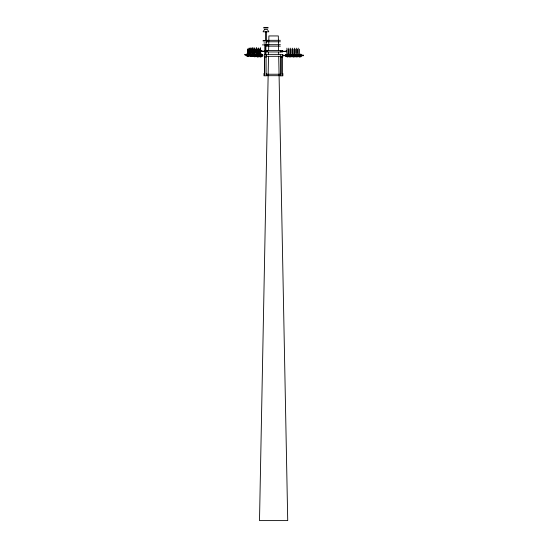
<?xml version="1.0" encoding="UTF-8"?>
<svg xmlns="http://www.w3.org/2000/svg" width="548" height="548" viewBox="0 0 548 548"><rect width="100%" height="100%" fill="white"/><g stroke="black" fill="none" stroke-linecap="round" stroke-linejoin="round"><path stroke-width="0.82" d="M260.793 50.902L261.012 51.848L261.019 50.279L260.882 51.183L264.41 51.485M282.515 55.663L282.515 55.177M282.528 75.09L282.535 55.17M282.562 55.656L282.61 55.273M247.155 55.745L247.169 56.471L247.237 55.752M247.367 55.553C247.34 57.965 247.641 51.711 247.422 54.101M247.662 55.519L247.669 56.006L247.717 55.526M247.97 54.012L247.874 55.691M248.861 55.184C249.196 48.368 248.682 61.424 248.881 54.595M251.511 55.917L251.525 56.643L251.594 55.923M251.724 55.725L251.738 56.458L251.82 53.745M252.018 55.697L252.025 56.184L252.073 55.697M252.231 55.506C252.217 57.115 252.416 52.944 252.265 54.54M253.484 55.56L253.477 56.239L253.519 55.567M253.758 54.786L253.765 54.115L253.724 54.786M254.416 56.033L254.423 56.759L254.498 56.04M254.553 54.588L254.573 49.943M254.669 55.41C255.005 48.601 254.491 61.657 254.69 54.821M255.019 54.492L254.916 56.163M255.21 54.848L255.217 54.17L255.176 54.841M255.909 55.656L255.93 55.067L255.875 56.821L255.985 55.369M256.005 54.642L255.991 53.91L255.923 54.636M256.389 55.677L256.382 56.355L256.423 55.684M257.361 55.718C257.663 48.902 257.039 61.945 257.416 55.129M257.841 55.738L257.834 56.41L257.875 55.738M258.122 54.286L258.06 55.841L258.074 54.766M258.772 56.204L258.779 56.93L258.855 56.211M259.026 55.588C259.362 48.772 258.848 61.835 259.046 54.999M259.821 55.225L259.827 54.553L259.779 55.033M259.971 55.622L259.964 56.3L260.005 55.622M260.033 55.04L260.04 54.362L259.999 55.033M260.944 55.663C261.28 48.847 260.766 61.903 260.964 55.074M261.245 55.595L261.273 55.341M257.17 50.032L257.211 48.943L257.279 50.553M259.053 50.067L259.088 48.984L259.129 50.752M264.458 51.649L264.485 50.601L266.91 50.649L266.876 51.697L264.458 51.649L264.485 50.601M265.314 51.512L266.725 51.539L266.753 50.8L265.342 50.765M268.513 56.458L259.505 520.6L287.721 520.6L278.713 56.458M268.547 54.745L268.595 52.183M268.63 50.471L268.91 35.942L278.316 35.942L278.596 50.471M266.218 55.533L266.212 55.245M250.779 51.471L250.95 47.806L251.059 50.217M257.094 51.382L257.122 50.313M258.334 50.019L258.409 54.026L258.471 47.957L258.43 52.218L258.389 51.245M258.999 50.354L259.046 53.026L259.136 51.656M266.157 55.506L266.061 55.252M248.628 55.074C248.58 59.383 248.785 50.772 248.724 55.081M250.176 55.143L250.155 53.875M252.984 55.245C252.929 59.561 253.142 50.943 253.08 55.252M253.697 55.081L253.703 55.67L253.717 54.595M253.758 55.081L253.772 54.601M255.149 55.136L255.142 56.108L255.217 54.17M255.21 55.143L255.204 54.553M256.101 55.17L256.087 56.629L256.169 55.177M256.375 55.869L256.45 55.095M259.745 55.999L259.827 54.553M259.971 55.841L259.992 54.841M260.053 54.848L260.012 55.814M244.792 54.868L246.456 54.882M253.539 54.684L253.491 55.855L253.553 54.3M253.758 54.574L253.765 54.115M256.656 54.608L256.649 54.355M257.896 54.855C257.8 55.526 257.82 56.917 257.909 54.471M260.026 54.738L260.04 54.362M261.444 55.766L261.485 54.793L262.793 54.848L262.752 55.814L261.444 55.766L261.499 54.793M249.08 51.204C248.895 53.916 249.052 47.477 249.1 50.553M251.025 51.82L250.888 53.875L250.936 49.615L250.977 50.587M252.909 51.855C252.32 60.294 252.971 40.388 252.861 50.628M254.724 51.313L254.471 54.581M255.375 51.581C255.101 56.081 255.313 45.436 255.402 50.512M256.67 51.93C256.08 60.369 256.731 40.463 256.622 50.704M257.259 51.615L257.17 52.992L257.211 48.943M259.026 50.608L259.088 48.984M260.43 52.005C259.841 60.444 260.492 40.538 260.382 50.779M246.285 54.985C246.093 57.718 246.401 52.944 246.244 54.492M256.402 55.382L256.409 54.896L256.389 55.896M256.649 55.197L256.642 55.684L256.67 54.225M259.759 56.026L259.807 55.519M250.141 55.869L250.052 56.389M250.6 54.67L250.648 54.184L250.573 56.122M256.135 54.444L256.204 53.725L256.156 55.471M260.745 54.827L260.814 54.101L260.704 57.013L260.766 55.047M249.696 52.361C249.436 53.937 249.6 47.327 249.758 49.443M250.936 51.779L250.868 51.676M251.573 52.403C251.237 53.752 251.648 45.929 251.642 50.437M252.82 51.82L252.813 49.649L252.854 50.046M253.491 48.93L253.409 52.916L253.457 52.437M254.662 49.978L254.738 50.663M254.697 51.855L254.71 47.882L254.82 50.293M256.58 51.896L256.574 49.724L256.615 50.121M257.204 51.902L257.135 51.8M258.423 50.053L258.498 50.738M259.088 51.944L259.012 51.259M260.341 51.964L260.334 49.8L260.375 50.197M264.616 50.854L264.636 51.402M266.753 50.8L265.321 50.868M266.725 51.539L265.335 51.416M266.91 50.649L264.465 50.704M266.876 51.697L264.479 51.546M282.816 51.348L286.385 51.204M282.823 51.594L286.385 51.444M263.739 27.4L268.054 27.4M263.739 27.996L268.054 27.996M266.849 40.326L280.384 40.326M263.067 40.531L267.403 40.531M263.067 41.018L267.403 41.018M266.849 41.778L280.384 41.778M263.889 42.956L266.671 42.956M265.499 44.689L280.384 44.689M262.382 44.895L268.178 44.895M265.499 45.861L266.862 45.861L266.862 44.689M266.849 46.142L280.384 46.142M266.849 50.505L280.384 50.505M266.849 51.957L280.384 51.957M266.849 54.362L280.384 54.362M285.398 55.074L286.693 55.074M303.208 55.382L286.734 55.327L303.208 55.273L303.167 55.814M286.693 55.499L303.167 55.499M286.693 55.608L303.167 55.608L303.208 55.067M285.556 55.691L286.611 55.691M285.44 55.814L286.734 55.814M266.28 56.321L280.59 56.3M281.076 56.766L282.528 56.766M266.849 74.233L280.384 74.233M266.849 75.686L280.384 75.686M260.882 50.95L264.424 51.245M261.601 54.923L262.65 54.964L262.622 55.684L261.574 55.643M248.299 54.704L251.607 54.889M253.238 54.896L255.717 55.053M257.355 55.06L261.464 55.506L261.485 55.019L253.231 55.006M248.299 54.814L251.587 54.944M255.491 55.293L261.266 55.471M261.362 55.834L262.41 55.875M262.54 56.006L261.232 55.951L261.273 54.985L262.567 55.033M282.83 55.19L284.487 55.286M282.789 55.417L284.446 55.512M282.809 55.471L284.474 55.567M282.768 55.697L284.433 55.793M259.081 49.772L259.122 50.169M257.204 49.738L257.245 50.717M278.631 52.183L278.685 54.745M301.756 54.464L301.715 56.636M300.79 53.985L300.749 57.115M300.304 54.464L300.263 56.636M299.482 49.176L299.482 53.314M299.331 53.985L299.331 56.889M299.29 54.211L299.29 57.115M298.852 54.464L298.852 56.403M298.811 54.697L298.811 56.636M298.222 48.142L298.222 54.348M297.879 53.985L297.838 57.115M297.598 49.176L297.598 53.314M297.393 54.464L297.393 56.403M297.352 54.697L297.352 56.636M296.345 48.142L296.386 57.115M295.941 54.464L295.899 56.636M295.714 49.176L295.714 53.314M294.975 53.985L294.975 56.889M294.934 54.211L294.934 57.115M294.461 48.142L294.461 54.348M294.488 54.464L294.447 56.636M293.831 49.176L293.831 53.314M293.516 53.985L293.516 56.889M293.475 54.211L293.475 57.115M293.036 54.464L293.036 56.403M292.995 54.697L292.995 56.636M292.577 48.142L292.577 54.348M292.063 53.985L292.022 57.115M291.947 49.176L291.947 53.314M291.577 54.464L291.577 56.403M291.536 54.697L291.536 56.636M290.693 48.142L290.693 54.348M290.611 53.985L290.57 57.115M290.063 49.176L290.063 53.314M290.125 54.464L290.084 56.636M289.159 53.985L289.159 56.889M289.118 54.211L289.118 57.115M288.81 48.142L288.81 54.348M288.186 49.176L288.186 53.314M288.207 54.464L288.166 56.636M287.234 53.985L287.234 56.889M287.193 54.211L287.193 57.115M286.926 48.142L286.926 54.348M282.864 73.487L282.864 75.85L280.391 75.85L280.391 73.487M281.076 56.376L281.076 75.09M280.843 56.341L280.843 74.09M266.451 73.432L266.451 75.795L263.972 75.795L263.972 73.432M266.403 31.798L266.403 43.08M266.109 56.314L266.109 75.035M265.746 44.895L265.746 54.588M265.732 45.703L265.732 54.588M265.431 31.798L265.431 40.662M264.821 44.689L264.759 54.588M264.657 56.314L264.657 75.035M264.424 56.629L264.424 74.035M245.004 54.759C244.819 54.136 245.47 54.944 246.648 54.745L245.004 54.684M246.422 55.273C246.415 56.67 246.607 51.615 246.422 55.273M249.114 55.581C249.189 56.759 249.251 52.156 249.114 55.581M249.326 55.389C249.381 56.574 249.477 51.971 249.326 55.389M250.272 55.67L250.285 56.396L250.395 53.492L250.272 55.67M250.779 55.451C250.826 56.841 250.909 51.786 250.833 55.451M253.176 55.786L253.19 56.513L253.299 53.608L253.176 55.786M253.697 55.375L253.69 56.047L253.731 55.375M256.601 55.492L256.594 56.163L256.635 55.492M257.533 55.958L257.539 56.684L257.656 53.779L257.533 55.958M258.053 55.547L258.046 56.225L258.087 55.547M259.759 55.814L259.752 56.485L259.793 55.814M286.207 51.053C286.214 53.827 286.378 49.594 286.207 51.053M247.717 50.128C247.634 58.376 248.121 44.888 247.717 50.128M248.936 49.827C248.813 62.198 249.546 41.963 248.936 49.827M264.561 29.414L263.054 31.798L268.828 31.798L267.321 29.414L264.561 29.414M282.802 50.896L280.377 50.896L280.377 51.861L282.802 51.861L282.802 50.896M282.645 51.046L280.535 51.046L280.535 51.711L282.645 51.711L282.645 51.046M266.28 54.588L264.341 54.588L264.341 57.013L266.28 57.013L266.28 54.588M282.693 54.642L280.754 54.642L280.754 57.067L282.693 57.067L282.693 54.642M286.734 54.841L285.44 54.841L285.398 56.04L286.693 56.04L286.734 54.841M286.611 54.964L285.556 54.964L285.515 55.917L286.57 55.917L286.611 54.964"/></g></svg>
